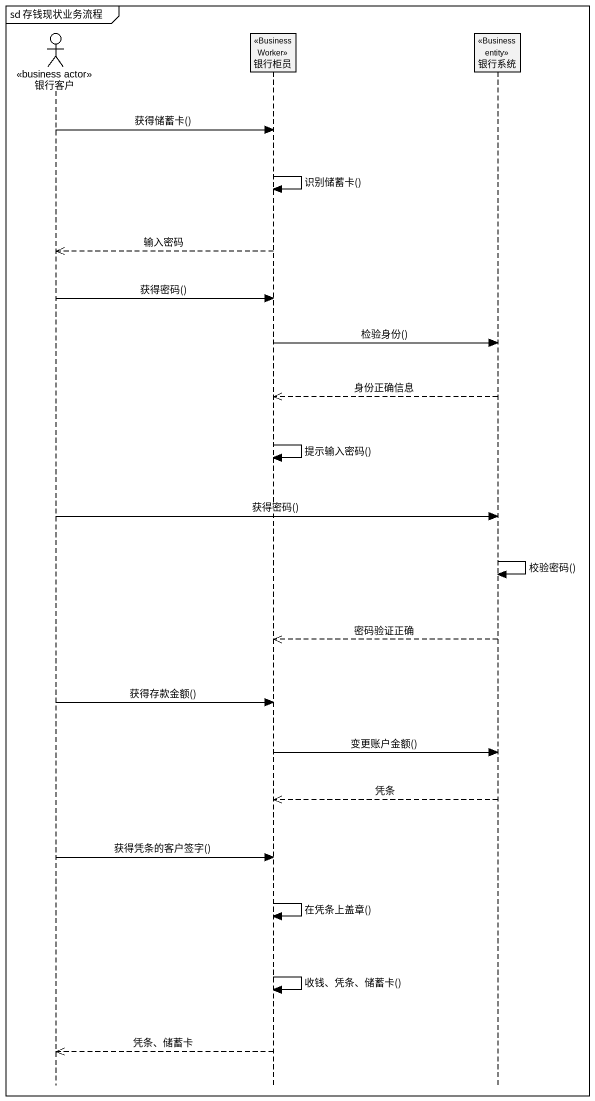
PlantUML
@startuml
mainframe sd 存钱现状业务流程
hide footbox
actor 银行客户 <<business actor>>
participant 银行柜员 <<Business Worker>>
participant 银行系统 <<Business entity>>

银行客户 -> 银行柜员 : 获得储蓄卡()
银行柜员 -> 银行柜员 : 识别储蓄卡()
银行柜员 -->> 银行客户 : 输入密码
银行客户 -> 银行柜员 : 获得密码()
银行柜员 -> 银行系统 : 检验身份()
银行系统 -->> 银行柜员 : 身份正确信息
银行柜员 -> 银行柜员 : 提示输入密码()
银行客户 -> 银行系统 : 获得密码()
银行系统 -> 银行系统 : 校验密码()
银行系统 -->> 银行柜员 : 密码验证正确
银行客户 -> 银行柜员 : 获得存款金额()
银行柜员 -> 银行系统 : 变更账户金额()
银行系统 -->> 银行柜员 : 凭条
银行客户 -> 银行柜员 : 获得凭条的客户签字()
银行柜员 -> 银行柜员 : 在凭条上盖章()
银行柜员 -> 银行柜员 : 收钱、凭条、储蓄卡()
银行柜员 -->> 银行客户 : 凭条、储蓄卡
@enduml
